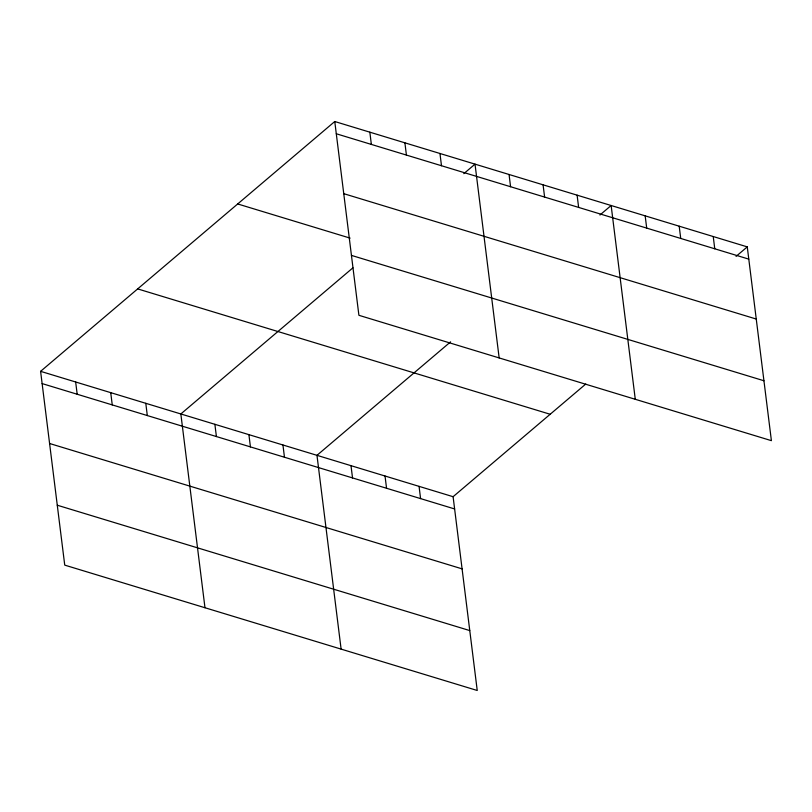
<?xml version="1.0" encoding="UTF-8"?>
<svg xmlns="http://www.w3.org/2000/svg" width="812" height="812" viewBox="0 0 812 812"><rect width="100%" height="100%" fill="white"/><g stroke="black" fill="none" stroke-linecap="round" stroke-linejoin="round"><path stroke-width="1.22" d="M585.756 384.046L453.096 496.7L477.233 690.484L64.737 565.122L40.6 371.338L334.767 121.516L747.263 246.878L771.4 440.662L358.904 315.3L334.767 121.516M352.936 267.818L180.843 413.958L204.979 607.741M463.814 173.656L475.02 164.136L499.157 357.919M450.589 341.852L316.974 455.329L341.111 649.113M599.936 215.018L611.142 205.507L635.278 399.291M736.058 256.389L747.263 246.878M336.3 133.767L748.786 259.13M343.76 193.672L756.246 319.035M237.693 203.954L350.134 238.129M351.444 255.394L763.94 380.757M137.675 288.899L550.171 414.262M40.6 371.338L453.096 496.7M42.122 383.589L454.618 508.951M49.583 443.494L462.079 568.857M57.276 505.216L469.762 630.579M713.23 236.536L714.763 248.787M679.197 226.193L680.73 238.444M645.175 215.85L646.697 228.101M577.109 195.164L578.631 207.415M543.076 184.821L544.608 197.072M509.053 174.478L510.575 186.73M439.952 153.478L441.484 165.729M404.894 142.831L406.416 155.082M419.063 486.358L420.586 498.609M369.836 132.173L371.358 144.424M385.03 476.015L386.553 488.266M350.997 465.672L352.53 477.923M282.941 444.986L284.464 457.237M248.908 434.643L250.431 446.894M214.875 424.3L216.408 436.551M145.784 403.31L147.307 415.561M110.726 392.653L112.249 404.904M75.658 381.995L77.191 394.246"/></g></svg>
